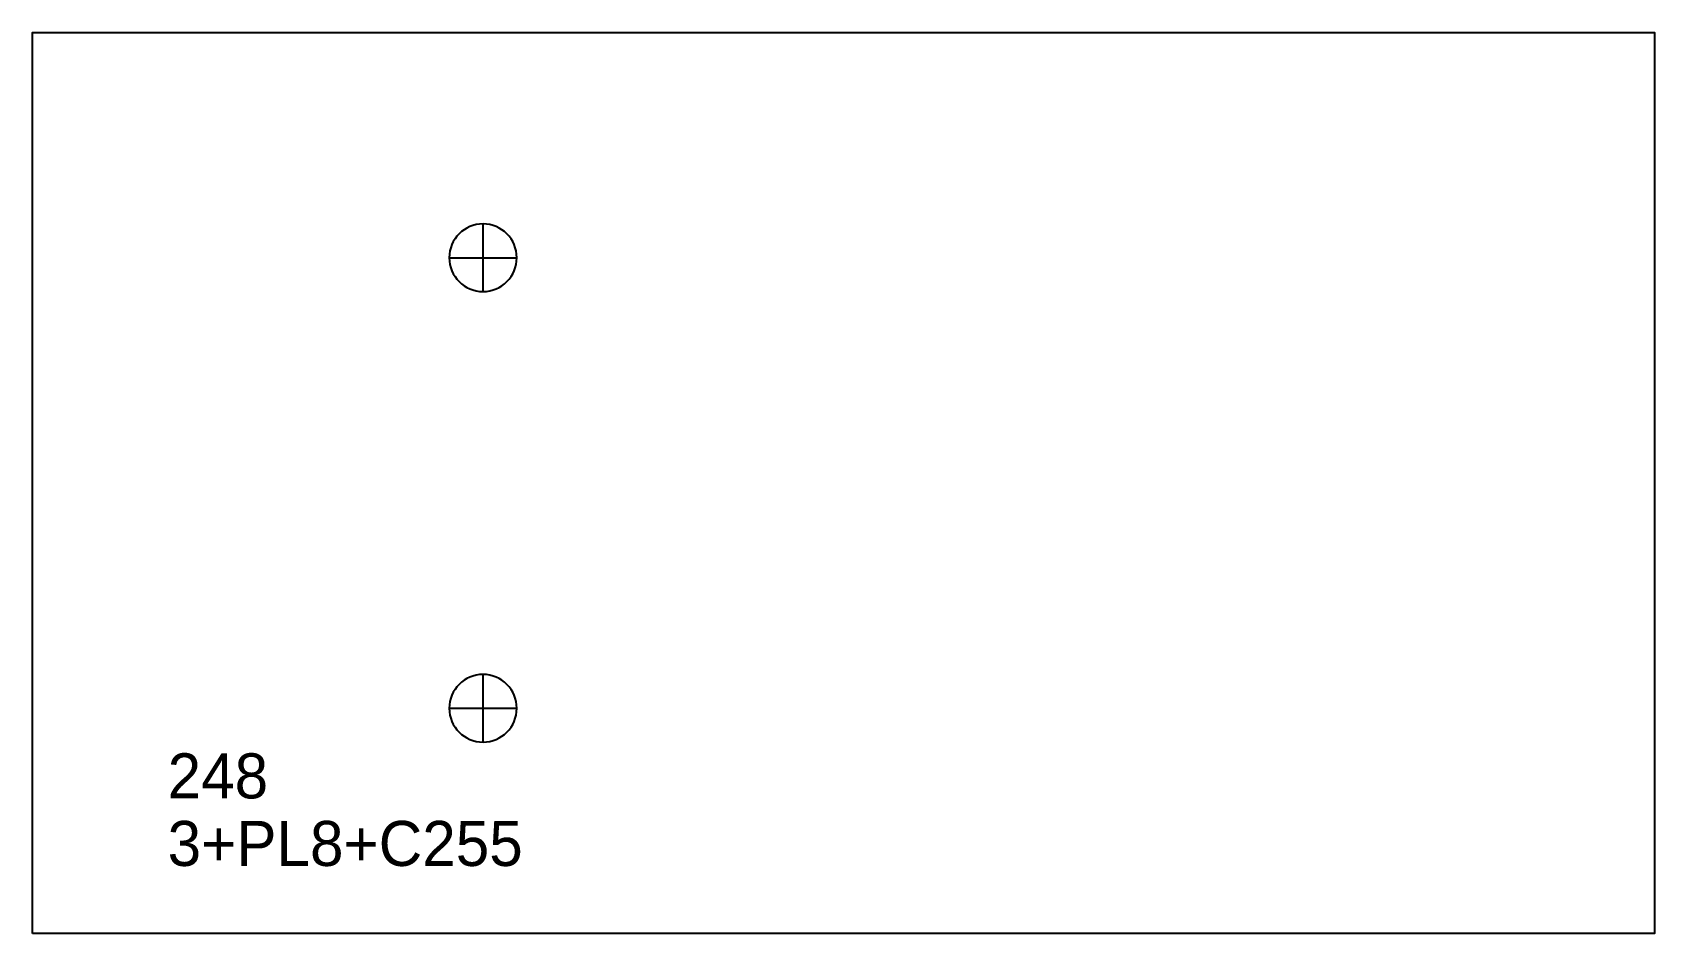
# Model space of a CAD drawing. Extents: x 0 to 360, y 0 to 200.
import ezdxf

# ---------------------------------------------------------------- set-up
doc = ezdxf.new("R2010")
doc.units = 0
for name, color, linetype in [('14', 7, 'CONTINUOUS'), ('CUT', 7, 'CONTINUOUS'), ('SCRIBE', 3, 'CONTINUOUS'), ('TEXT', 7, 'CONTINUOUS')]:
    doc.layers.add(name, color=color, linetype=linetype)

msp = doc.modelspace()

# ---------------------------------------------------------------- linework, layer by layer
at = {"layer": '14', "color": 7, "linetype": 'CONTINUOUS'}
for p, q in [((100, 142.5), (100, 157.5)), ((92.5, 150), (107.5, 150)), ((100, 42.5), (100, 57.5)), ((92.5, 50), (107.5, 50))]:
    msp.add_line(p, q, dxfattribs=at)
for points in [[(100, 157.5, 1), (100, 142.5, 1)], [(100, 57.5, 1), (100, 42.5, 1)]]:
    msp.add_lwpolyline(points, format="xyb", close=True, dxfattribs=at)
at = {"layer": 'CUT', "color": 7, "linetype": 'CONTINUOUS'}
msp.add_lwpolyline([(0, 0), (0, 200), (360, 200), (360, 0)], close=True, dxfattribs=at)

# ---------------------------------------------------------------- texts
at = {"layer": 'SCRIBE', "color": 3}
msp.add_text('248', height=10, dxfattribs=at).set_placement((30, 30))
at = {"layer": 'TEXT', "color": 7}
msp.add_text('3+PL8+C255', height=10, dxfattribs=at).set_placement((30, 15))

doc.saveas('drawing.dxf')
